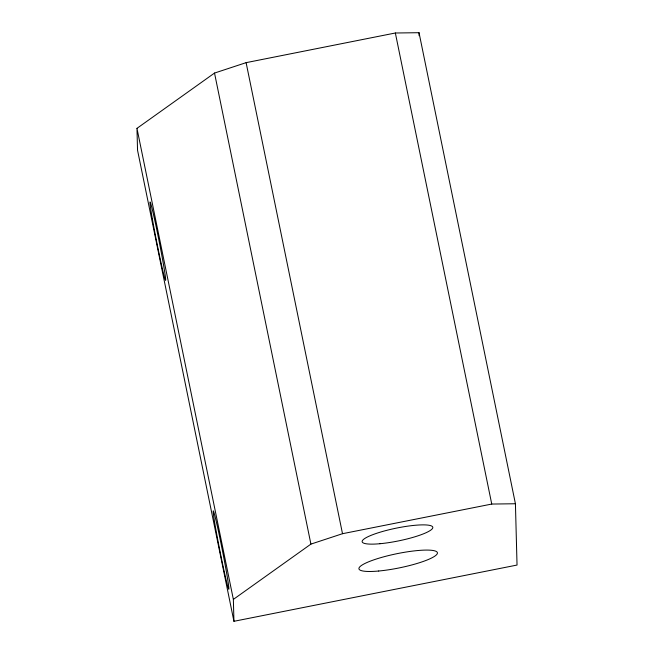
<?xml version="1.0" encoding="UTF-8"?>
<svg xmlns="http://www.w3.org/2000/svg" width="654" height="654" viewBox="0 0 654 654"><rect width="100%" height="100%" fill="white"/><g stroke="black" fill="none" stroke-linecap="round" stroke-linejoin="round"><path stroke-width="0.98" d="M136.964 128.356L214.52 73.06L246.108 62.653L395.351 33.002L419.034 32.7L515.426 503.752L517.036 565.056L233.936 621.3L137.544 150.248L136.964 128.356L233.364 599.407L233.936 621.3M233.364 599.407L310.912 544.112L342.508 533.705L491.751 504.054L515.426 503.752M395.351 33.002L491.751 504.054M246.108 62.653L342.508 533.705M214.52 73.06L310.912 544.112M419.034 32.7L419.116 35.717M379.949 543.719A36.052 6.475 -11.6 0 0 432.817 527.5A36.052 6.475 -11.6 0 0 379.647 532.34A36.052 6.475 -11.6 0 0 379.949 543.719M378.691 571.016A40.057 7.194 -11.6 0 0 437.436 552.99A40.057 7.194 -11.6 0 0 378.355 558.377A40.057 7.194 -11.6 0 0 378.691 571.016M215.591 527.892A40.057 1.259 78.8 0 0 228.728 589.221A40.057 1.259 78.8 0 0 218.812 532.994A40.057 1.259 78.8 0 0 215.591 527.892M152.382 219.008A40.057 1.259 78.8 0 0 165.519 280.337A40.057 1.259 78.8 0 0 155.603 224.109A40.057 1.259 78.8 0 0 152.382 219.008"/></g></svg>
